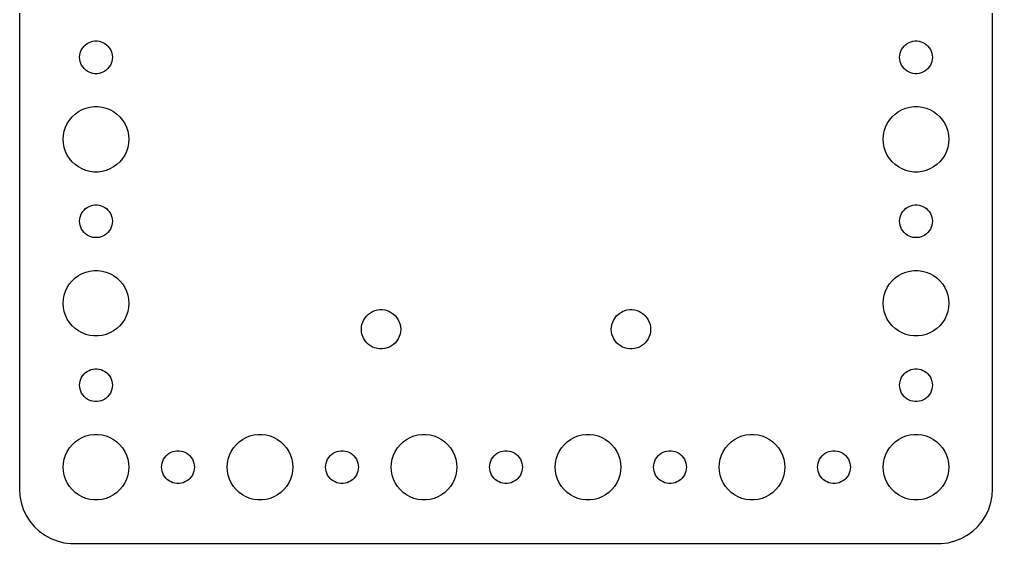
# Model space of a CAD drawing. Header units: metres. Extents: x -44 to 44, y -52 to 52.
# Drawn here: x -44.5 to 44.5, y -52 to -4 of the extents above; entities that cross this region are included whole.
import ezdxf

# ---------------------------------------------------------------- set-up
doc = ezdxf.new("R2010")
doc.units = ezdxf.units.M

msp = doc.modelspace()

# ---------------------------------------------------------------- linework, layer by layer
for p, q in [((-44.5, 47), (-44.5, -47)), ((44.5, -47), (44.5, 47)), ((-38.3037, -6.23351), (-38.1387, -6.14275)), ((-38.1387, -6.14275), (-37.9635, -6.07341)), ((-37.9635, -6.07341), (-37.7811, -6.02657)), ((-37.7811, -6.02657), (-37.5942, -6.00294)), ((-37.5942, -6.00294), (-37.4058, -6.00294)), ((-37.4058, -6.00294), (-37.2189, -6.02657)), ((-37.2189, -6.02657), (-37.0365, -6.07341)), ((-37.0365, -6.07341), (-36.8613, -6.14275)), ((-36.8613, -6.14275), (-36.6963, -6.23351)), ((36.6963, -6.23351), (36.8613, -6.14275)), ((36.8613, -6.14275), (37.0365, -6.07341)), ((37.0365, -6.07341), (37.2189, -6.02657)), ((37.2189, -6.02657), (37.4058, -6.00294)), ((37.4058, -6.00294), (37.5942, -6.00294)), ((37.5942, -6.00294), (37.7811, -6.02657)), ((37.7811, -6.02657), (37.9635, -6.07341)), ((37.9635, -6.07341), (38.1387, -6.14275)), ((38.1387, -6.14275), (38.3037, -6.23351)), ((-38.9529, -7.12695), (-38.8947, -6.9478)), ((-38.8947, -6.9478), (-38.8145, -6.77736)), ((-38.8145, -6.77736), (-38.7135, -6.61832)), ((-38.7135, -6.61832), (-38.5934, -6.47318)), ((-38.5934, -6.47318), (-38.4561, -6.34422)), ((-38.4561, -6.34422), (-38.3037, -6.23351)), ((-36.6963, -6.23351), (-36.5439, -6.34422)), ((-36.5439, -6.34422), (-36.4065, -6.47318)), ((-36.4065, -6.47318), (-36.2865, -6.61832)), ((-36.2865, -6.61832), (-36.1855, -6.77736)), ((-36.1855, -6.77736), (-36.1053, -6.9478)), ((-36.1053, -6.9478), (-36.0471, -7.12695)), ((36.0471, -7.12695), (36.1053, -6.9478)), ((36.1053, -6.9478), (36.1855, -6.77736)), ((36.1855, -6.77736), (36.2865, -6.61832)), ((36.2865, -6.61832), (36.4065, -6.47318)), ((36.4065, -6.47318), (36.5439, -6.34422)), ((36.5439, -6.34422), (36.6963, -6.23351)), ((38.3037, -6.23351), (38.4561, -6.34422)), ((38.4561, -6.34422), (38.5934, -6.47318)), ((38.5934, -6.47318), (38.7135, -6.61832)), ((38.7135, -6.61832), (38.8145, -6.77736)), ((38.8145, -6.77736), (38.8947, -6.9478)), ((38.8947, -6.9478), (38.9529, -7.12695)), ((-39, -7.5), (-38.9882, -7.312)), ((-38.9882, -7.68799), (-39, -7.5)), ((-38.9882, -7.312), (-38.9529, -7.12695)), ((-38.9529, -7.87303), (-38.9882, -7.68799)), ((-38.8947, -8.05219), (-38.9529, -7.87303)), ((-36.0471, -7.87303), (-36.1053, -8.05219)), ((-36.0471, -7.12695), (-36.0118, -7.312)), ((-36.0118, -7.68799), (-36.0471, -7.87303)), ((-36.0118, -7.312), (-36, -7.5)), ((-36, -7.5), (-36.0118, -7.68799)), ((36, -7.5), (36.0118, -7.312)), ((36.0118, -7.68799), (36, -7.5)), ((36.0118, -7.312), (36.0471, -7.12695)), ((36.0471, -7.87303), (36.0118, -7.68799)), ((36.1053, -8.05219), (36.0471, -7.87303)), ((38.9529, -7.87303), (38.8947, -8.05219)), ((38.9529, -7.12695), (38.9882, -7.312)), ((38.9882, -7.68799), (38.9529, -7.87303)), ((38.9882, -7.312), (39, -7.5)), ((39, -7.5), (38.9882, -7.68799)), ((-38.8145, -8.22263), (-38.8947, -8.05219)), ((-38.7135, -8.38167), (-38.8145, -8.22263)), ((-38.5934, -8.52681), (-38.7135, -8.38167)), ((-38.4561, -8.65576), (-38.5934, -8.52681)), ((-38.3037, -8.76648), (-38.4561, -8.65576)), ((-38.1387, -8.85724), (-38.3037, -8.76648)), ((-37.9635, -8.92657), (-38.1387, -8.85724)), ((-36.8613, -8.85724), (-37.0365, -8.92657)), ((-36.6963, -8.76648), (-36.8613, -8.85724)), ((-36.5439, -8.65576), (-36.6963, -8.76648)), ((-36.4065, -8.52681), (-36.5439, -8.65576)), ((-36.2865, -8.38167), (-36.4065, -8.52681)), ((-36.1855, -8.22263), (-36.2865, -8.38167)), ((-36.1053, -8.05219), (-36.1855, -8.22263)), ((36.1855, -8.22263), (36.1053, -8.05219)), ((36.2865, -8.38167), (36.1855, -8.22263)), ((36.4065, -8.52681), (36.2865, -8.38167)), ((36.5439, -8.65576), (36.4065, -8.52681)), ((36.6963, -8.76648), (36.5439, -8.65576)), ((36.8613, -8.85724), (36.6963, -8.76648)), ((37.0365, -8.92657), (36.8613, -8.85724)), ((38.1387, -8.85724), (37.9635, -8.92657)), ((38.3037, -8.76648), (38.1387, -8.85724)), ((38.4561, -8.65576), (38.3037, -8.76648)), ((38.5934, -8.52681), (38.4561, -8.65576)), ((38.7135, -8.38167), (38.5934, -8.52681)), ((38.8145, -8.22263), (38.7135, -8.38167)), ((38.8947, -8.05219), (38.8145, -8.22263)), ((-37.7811, -8.97342), (-37.9635, -8.92657)), ((-37.5942, -8.99704), (-37.7811, -8.97342)), ((-37.4058, -8.99704), (-37.5942, -8.99704)), ((-37.2189, -8.97342), (-37.4058, -8.99704)), ((-37.0365, -8.92657), (-37.2189, -8.97342)), ((37.2189, -8.97342), (37.0365, -8.92657)), ((37.4058, -8.99704), (37.2189, -8.97342)), ((37.5942, -8.99704), (37.4058, -8.99704)), ((37.7811, -8.97342), (37.5942, -8.99704)), ((37.9635, -8.92657), (37.7811, -8.97342)), ((-39.1075, -12.467), (-38.7773, -12.2855)), ((-38.7773, -12.2855), (-38.427, -12.1468)), ((-38.427, -12.1468), (-38.0621, -12.0531)), ((-38.0621, -12.0531), (-37.6884, -12.0059)), ((-37.6884, -12.0059), (-37.3116, -12.0059)), ((-37.3116, -12.0059), (-36.9379, -12.0531)), ((-36.9379, -12.0531), (-36.5729, -12.1468)), ((-36.5729, -12.1468), (-36.2227, -12.2855)), ((-36.2227, -12.2855), (-35.8925, -12.467)), ((35.8925, -12.467), (36.2227, -12.2855)), ((36.2227, -12.2855), (36.5729, -12.1468)), ((36.5729, -12.1468), (36.9379, -12.0531)), ((36.9379, -12.0531), (37.3116, -12.0059)), ((37.3116, -12.0059), (37.6884, -12.0059)), ((37.6884, -12.0059), (38.0621, -12.0531)), ((38.0621, -12.0531), (38.427, -12.1468)), ((38.427, -12.1468), (38.7773, -12.2855)), ((38.7773, -12.2855), (39.1075, -12.467)), ((-40.1289, -13.5547), (-39.927, -13.2366)), ((-39.927, -13.2366), (-39.6869, -12.9464)), ((-39.6869, -12.9464), (-39.4123, -12.6884)), ((-39.4123, -12.6884), (-39.1075, -12.467)), ((-35.8925, -12.467), (-35.5877, -12.6884)), ((-35.5877, -12.6884), (-35.3131, -12.9464)), ((-35.3131, -12.9464), (-35.0729, -13.2366)), ((-35.0729, -13.2366), (-34.8711, -13.5547)), ((34.8711, -13.5547), (35.0729, -13.2366)), ((35.0729, -13.2366), (35.3131, -12.9464)), ((35.3131, -12.9464), (35.5877, -12.6884)), ((35.5877, -12.6884), (35.8925, -12.467)), ((39.1075, -12.467), (39.4123, -12.6884)), ((39.4123, -12.6884), (39.6869, -12.9464)), ((39.6869, -12.9464), (39.927, -13.2366)), ((39.927, -13.2366), (40.1289, -13.5547)), ((-40.4057, -14.2539), (-40.2893, -13.8956)), ((-40.2893, -13.8956), (-40.1289, -13.5547)), ((-34.8711, -13.5547), (-34.7107, -13.8956)), ((-34.7107, -13.8956), (-34.5942, -14.2539)), ((34.5942, -14.2539), (34.7107, -13.8956)), ((34.7107, -13.8956), (34.8711, -13.5547)), ((40.1289, -13.5547), (40.2893, -13.8956)), ((40.2893, -13.8956), (40.4057, -14.2539)), ((-40.5, -15), (-40.4763, -14.624)), ((-40.4763, -15.376), (-40.5, -15)), ((-40.4763, -14.624), (-40.4057, -14.2539)), ((-34.5942, -14.2539), (-34.5237, -14.624)), ((-34.5237, -14.624), (-34.5, -15)), ((-34.5, -15), (-34.5237, -15.376)), ((34.5, -15), (34.5237, -14.624)), ((34.5237, -15.376), (34.5, -15)), ((34.5237, -14.624), (34.5942, -14.2539)), ((40.4057, -14.2539), (40.4763, -14.624)), ((40.4763, -14.624), (40.5, -15)), ((40.5, -15), (40.4763, -15.376)), ((-40.4057, -15.7461), (-40.4763, -15.376)), ((-40.2893, -16.1044), (-40.4057, -15.7461)), ((-34.5942, -15.7461), (-34.7107, -16.1044)), ((-34.5237, -15.376), (-34.5942, -15.7461)), ((34.5942, -15.7461), (34.5237, -15.376)), ((34.7107, -16.1044), (34.5942, -15.7461)), ((40.4057, -15.7461), (40.2893, -16.1044)), ((40.4763, -15.376), (40.4057, -15.7461)), ((-40.1289, -16.4453), (-40.2893, -16.1044)), ((-39.927, -16.7634), (-40.1289, -16.4453)), ((-39.6869, -17.0536), (-39.927, -16.7634)), ((-35.0729, -16.7634), (-35.3131, -17.0536)), ((-34.8711, -16.4453), (-35.0729, -16.7634)), ((-34.7107, -16.1044), (-34.8711, -16.4453)), ((34.8711, -16.4453), (34.7107, -16.1044)), ((35.0729, -16.7634), (34.8711, -16.4453)), ((35.3131, -17.0536), (35.0729, -16.7634)), ((39.927, -16.7634), (39.6869, -17.0536)), ((40.1289, -16.4453), (39.927, -16.7634)), ((40.2893, -16.1044), (40.1289, -16.4453)), ((-39.4123, -17.3115), (-39.6869, -17.0536)), ((-39.1075, -17.533), (-39.4123, -17.3115)), ((-38.7773, -17.7145), (-39.1075, -17.533)), ((-38.427, -17.8532), (-38.7773, -17.7145)), ((-36.2227, -17.7145), (-36.5729, -17.8532)), ((-35.8925, -17.533), (-36.2227, -17.7145)), ((-35.5877, -17.3115), (-35.8925, -17.533)), ((-35.3131, -17.0536), (-35.5877, -17.3115)), ((35.5877, -17.3115), (35.3131, -17.0536)), ((35.8925, -17.533), (35.5877, -17.3115)), ((36.2227, -17.7145), (35.8925, -17.533)), ((36.5729, -17.8532), (36.2227, -17.7145)), ((38.7773, -17.7145), (38.427, -17.8532)), ((39.1075, -17.533), (38.7773, -17.7145)), ((39.4123, -17.3115), (39.1075, -17.533)), ((39.6869, -17.0536), (39.4123, -17.3115)), ((-38.0621, -17.9469), (-38.427, -17.8532)), ((-37.6884, -17.9941), (-38.0621, -17.9469)), ((-37.3116, -17.9941), (-37.6884, -17.9941)), ((-36.9379, -17.9469), (-37.3116, -17.9941)), ((-36.5729, -17.8532), (-36.9379, -17.9469)), ((36.9379, -17.9469), (36.5729, -17.8532)), ((37.3116, -17.9941), (36.9379, -17.9469)), ((37.6884, -17.9941), (37.3116, -17.9941)), ((38.0621, -17.9469), (37.6884, -17.9941)), ((38.427, -17.8532), (38.0621, -17.9469)), ((-38.5934, -21.4732), (-38.4561, -21.3442)), ((-38.4561, -21.3442), (-38.3037, -21.2335)), ((-38.3037, -21.2335), (-38.1387, -21.1427)), ((-38.1387, -21.1427), (-37.9635, -21.0734)), ((-37.9635, -21.0734), (-37.7811, -21.0266)), ((-37.7811, -21.0266), (-37.5942, -21.003)), ((-37.5942, -21.003), (-37.4058, -21.003)), ((-37.4058, -21.003), (-37.2189, -21.0266)), ((-37.2189, -21.0266), (-37.0365, -21.0734)), ((-37.0365, -21.0734), (-36.8613, -21.1427)), ((-36.8613, -21.1427), (-36.6963, -21.2335)), ((-36.6963, -21.2335), (-36.5439, -21.3442)), ((-36.5439, -21.3442), (-36.4065, -21.4732)), ((36.4065, -21.4732), (36.5439, -21.3442)), ((36.5439, -21.3442), (36.6963, -21.2335)), ((36.6963, -21.2335), (36.8613, -21.1427)), ((36.8613, -21.1427), (37.0365, -21.0734)), ((37.0365, -21.0734), (37.2189, -21.0266)), ((37.2189, -21.0266), (37.4058, -21.003)), ((37.4058, -21.003), (37.5942, -21.003)), ((37.5942, -21.003), (37.7811, -21.0266)), ((37.7811, -21.0266), (37.9635, -21.0734)), ((37.9635, -21.0734), (38.1387, -21.1427)), ((38.1387, -21.1427), (38.3037, -21.2335)), ((38.3037, -21.2335), (38.4561, -21.3442)), ((38.4561, -21.3442), (38.5934, -21.4732)), ((-38.9882, -22.312), (-38.9529, -22.127)), ((-38.9529, -22.127), (-38.8947, -21.9478)), ((-38.8947, -21.9478), (-38.8145, -21.7774)), ((-38.8145, -21.7774), (-38.7135, -21.6183)), ((-38.7135, -21.6183), (-38.5934, -21.4732)), ((-36.4065, -21.4732), (-36.2865, -21.6183)), ((-36.2865, -21.6183), (-36.1855, -21.7774)), ((-36.1855, -21.7774), (-36.1053, -21.9478)), ((-36.1053, -21.9478), (-36.0471, -22.127)), ((-36.0471, -22.127), (-36.0118, -22.312)), ((36.0118, -22.312), (36.0471, -22.127)), ((36.0471, -22.127), (36.1053, -21.9478)), ((36.1053, -21.9478), (36.1855, -21.7774)), ((36.1855, -21.7774), (36.2865, -21.6183)), ((36.2865, -21.6183), (36.4065, -21.4732)), ((38.5934, -21.4732), (38.7135, -21.6183)), ((38.7135, -21.6183), (38.8145, -21.7774)), ((38.8145, -21.7774), (38.8947, -21.9478)), ((38.8947, -21.9478), (38.9529, -22.127)), ((38.9529, -22.127), (38.9882, -22.312)), ((-39, -22.5), (-38.9882, -22.312)), ((-38.9882, -22.688), (-39, -22.5)), ((-38.9529, -22.873), (-38.9882, -22.688)), ((-38.8947, -23.0522), (-38.9529, -22.873)), ((-38.8145, -23.2226), (-38.8947, -23.0522)), ((-36.1053, -23.0522), (-36.1855, -23.2226)), ((-36.0471, -22.873), (-36.1053, -23.0522)), ((-36.0118, -22.688), (-36.0471, -22.873)), ((-36.0118, -22.312), (-36, -22.5)), ((-36, -22.5), (-36.0118, -22.688)), ((36, -22.5), (36.0118, -22.312)), ((36.0118, -22.688), (36, -22.5)), ((36.0471, -22.873), (36.0118, -22.688)), ((36.1053, -23.0522), (36.0471, -22.873)), ((36.1855, -23.2226), (36.1053, -23.0522)), ((38.8947, -23.0522), (38.8145, -23.2226)), ((38.9529, -22.873), (38.8947, -23.0522)), ((38.9882, -22.688), (38.9529, -22.873)), ((38.9882, -22.312), (39, -22.5)), ((39, -22.5), (38.9882, -22.688)), ((-38.7135, -23.3817), (-38.8145, -23.2226)), ((-38.5934, -23.5268), (-38.7135, -23.3817)), ((-38.4561, -23.6558), (-38.5934, -23.5268)), ((-38.3037, -23.7665), (-38.4561, -23.6558)), ((-38.1387, -23.8572), (-38.3037, -23.7665)), ((-37.9635, -23.9266), (-38.1387, -23.8572)), ((-37.7811, -23.9734), (-37.9635, -23.9266)), ((-37.5942, -23.997), (-37.7811, -23.9734)), ((-37.4058, -23.997), (-37.5942, -23.997)), ((-37.2189, -23.9734), (-37.4058, -23.997)), ((-37.0365, -23.9266), (-37.2189, -23.9734)), ((-36.8613, -23.8572), (-37.0365, -23.9266)), ((-36.6963, -23.7665), (-36.8613, -23.8572)), ((-36.5439, -23.6558), (-36.6963, -23.7665)), ((-36.4065, -23.5268), (-36.5439, -23.6558)), ((-36.2865, -23.3817), (-36.4065, -23.5268)), ((-36.1855, -23.2226), (-36.2865, -23.3817)), ((36.2865, -23.3817), (36.1855, -23.2226)), ((36.4065, -23.5268), (36.2865, -23.3817)), ((36.5439, -23.6558), (36.4065, -23.5268)), ((36.6963, -23.7665), (36.5439, -23.6558)), ((36.8613, -23.8572), (36.6963, -23.7665)), ((37.0365, -23.9266), (36.8613, -23.8572)), ((37.2189, -23.9734), (37.0365, -23.9266)), ((37.4058, -23.997), (37.2189, -23.9734)), ((37.5942, -23.997), (37.4058, -23.997)), ((37.7811, -23.9734), (37.5942, -23.997)), ((37.9635, -23.9266), (37.7811, -23.9734)), ((38.1387, -23.8572), (37.9635, -23.9266)), ((38.3037, -23.7665), (38.1387, -23.8572)), ((38.4561, -23.6558), (38.3037, -23.7665)), ((38.5934, -23.5268), (38.4561, -23.6558)), ((38.7135, -23.3817), (38.5934, -23.5268)), ((38.8145, -23.2226), (38.7135, -23.3817)), ((-39.4123, -27.6884), (-39.1075, -27.467)), ((-39.1075, -27.467), (-38.7773, -27.2855)), ((-38.7773, -27.2855), (-38.427, -27.1468)), ((-38.427, -27.1468), (-38.0621, -27.0531)), ((-38.0621, -27.0531), (-37.6884, -27.0059)), ((-37.6884, -27.0059), (-37.3116, -27.0059)), ((-37.3116, -27.0059), (-36.9379, -27.0531)), ((-36.9379, -27.0531), (-36.5729, -27.1468)), ((-36.5729, -27.1468), (-36.2227, -27.2855)), ((-36.2227, -27.2855), (-35.8925, -27.467)), ((-35.8925, -27.467), (-35.5877, -27.6884)), ((35.5877, -27.6884), (35.8925, -27.467)), ((35.8925, -27.467), (36.2227, -27.2855)), ((36.2227, -27.2855), (36.5729, -27.1468)), ((36.5729, -27.1468), (36.9379, -27.0531)), ((36.9379, -27.0531), (37.3116, -27.0059)), ((37.3116, -27.0059), (37.6884, -27.0059)), ((37.6884, -27.0059), (38.0621, -27.0531)), ((38.0621, -27.0531), (38.427, -27.1468)), ((38.427, -27.1468), (38.7773, -27.2855)), ((38.7773, -27.2855), (39.1075, -27.467)), ((39.1075, -27.467), (39.4123, -27.6884)), ((-40.1289, -28.5547), (-39.927, -28.2366)), ((-39.927, -28.2366), (-39.6869, -27.9464)), ((-39.6869, -27.9464), (-39.4123, -27.6884)), ((-35.5877, -27.6884), (-35.3131, -27.9464)), ((-35.3131, -27.9464), (-35.0729, -28.2366)), ((-35.0729, -28.2366), (-34.8711, -28.5547)), ((34.8711, -28.5547), (35.0729, -28.2366)), ((35.0729, -28.2366), (35.3131, -27.9464)), ((35.3131, -27.9464), (35.5877, -27.6884)), ((39.4123, -27.6884), (39.6869, -27.9464)), ((39.6869, -27.9464), (39.927, -28.2366)), ((39.927, -28.2366), (40.1289, -28.5547)), ((-40.4763, -29.624), (-40.4057, -29.2539)), ((-40.4057, -29.2539), (-40.2893, -28.8956)), ((-40.2893, -28.8956), (-40.1289, -28.5547)), ((-34.8711, -28.5547), (-34.7107, -28.8956)), ((-34.7107, -28.8956), (-34.5942, -29.2539)), ((-34.5942, -29.2539), (-34.5237, -29.624)), ((34.5237, -29.624), (34.5942, -29.2539)), ((34.5942, -29.2539), (34.7107, -28.8956)), ((34.7107, -28.8956), (34.8711, -28.5547)), ((40.1289, -28.5547), (40.2893, -28.8956)), ((40.2893, -28.8956), (40.4057, -29.2539)), ((40.4057, -29.2539), (40.4763, -29.624)), ((-40.5, -30), (-40.4763, -29.624)), ((-40.4763, -30.376), (-40.5, -30)), ((-34.5237, -29.624), (-34.5, -30)), ((-34.5, -30), (-34.5237, -30.376)), ((34.5, -30), (34.5237, -29.624)), ((34.5237, -30.376), (34.5, -30)), ((40.4763, -29.624), (40.5, -30)), ((40.5, -30), (40.4763, -30.376)), ((-40.4057, -30.7461), (-40.4763, -30.376)), ((-40.2893, -31.1044), (-40.4057, -30.7461)), ((-40.1289, -31.4453), (-40.2893, -31.1044)), ((-34.7107, -31.1044), (-34.8711, -31.4453)), ((-34.5942, -30.7461), (-34.7107, -31.1044)), ((-34.5237, -30.376), (-34.5942, -30.7461)), ((-12.7421, -31.1528), (-12.5774, -30.9981)), ((-12.5774, -30.9981), (-12.3945, -30.8652)), ((-12.3945, -30.8652), (-12.1964, -30.7563)), ((-12.1964, -30.7563), (-11.9862, -30.6731)), ((-11.9862, -30.6731), (-11.7673, -30.6169)), ((-11.7673, -30.6169), (-11.543, -30.5885)), ((-11.543, -30.5885), (-11.317, -30.5885)), ((-11.317, -30.5885), (-11.0927, -30.6169)), ((-11.0927, -30.6169), (-10.8738, -30.6731)), ((-10.8738, -30.6731), (-10.6636, -30.7563)), ((-10.6636, -30.7563), (-10.4655, -30.8652)), ((-10.4655, -30.8652), (-10.2826, -30.9981)), ((-10.2826, -30.9981), (-10.1178, -31.1528)), ((10.1178, -31.1528), (10.2826, -30.9981)), ((10.2826, -30.9981), (10.4655, -30.8652)), ((10.4655, -30.8652), (10.6636, -30.7563)), ((10.6636, -30.7563), (10.8738, -30.6731)), ((10.8738, -30.6731), (11.0927, -30.6169)), ((11.0927, -30.6169), (11.317, -30.5885)), ((11.317, -30.5885), (11.543, -30.5885)), ((11.543, -30.5885), (11.7673, -30.6169)), ((11.7673, -30.6169), (11.9862, -30.6731)), ((11.9862, -30.6731), (12.1964, -30.7563)), ((12.1964, -30.7563), (12.3945, -30.8652)), ((12.3945, -30.8652), (12.5774, -30.9981)), ((12.5774, -30.9981), (12.7421, -31.1528)), ((34.5942, -30.7461), (34.5237, -30.376)), ((34.7107, -31.1044), (34.5942, -30.7461)), ((34.8711, -31.4453), (34.7107, -31.1044)), ((40.2893, -31.1044), (40.1289, -31.4453)), ((40.4057, -30.7461), (40.2893, -31.1044)), ((40.4763, -30.376), (40.4057, -30.7461)), ((-39.927, -31.7634), (-40.1289, -31.4453)), ((-39.6869, -32.0536), (-39.927, -31.7634)), ((-35.0729, -31.7634), (-35.3131, -32.0536)), ((-34.8711, -31.4453), (-35.0729, -31.7634)), ((-13.2158, -32.1594), (-13.1734, -31.9373)), ((-13.1734, -31.9373), (-13.1036, -31.7224)), ((-13.1036, -31.7224), (-13.0073, -31.5178)), ((-13.0073, -31.5178), (-12.8862, -31.327)), ((-12.8862, -31.327), (-12.7421, -31.1528)), ((-10.1178, -31.1528), (-9.97377, -31.327)), ((-9.97377, -31.327), (-9.85265, -31.5178)), ((-9.85265, -31.5178), (-9.75639, -31.7224)), ((-9.75639, -31.7224), (-9.68654, -31.9373)), ((-9.68654, -31.9373), (-9.64418, -32.1594)), ((9.64418, -32.1594), (9.68654, -31.9373)), ((9.68654, -31.9373), (9.75639, -31.7224)), ((9.75639, -31.7224), (9.85265, -31.5178)), ((9.85265, -31.5178), (9.97377, -31.327)), ((9.97377, -31.327), (10.1178, -31.1528)), ((12.7421, -31.1528), (12.8862, -31.327)), ((12.8862, -31.327), (13.0073, -31.5178)), ((13.0073, -31.5178), (13.1036, -31.7224)), ((13.1036, -31.7224), (13.1734, -31.9373)), ((13.1734, -31.9373), (13.2158, -32.1594)), ((35.0729, -31.7634), (34.8711, -31.4453)), ((35.3131, -32.0536), (35.0729, -31.7634)), ((39.927, -31.7634), (39.6869, -32.0536)), ((40.1289, -31.4453), (39.927, -31.7634)), ((-39.4123, -32.3115), (-39.6869, -32.0536)), ((-39.1075, -32.533), (-39.4123, -32.3115)), ((-38.7773, -32.7145), (-39.1075, -32.533)), ((-38.427, -32.8532), (-38.7773, -32.7145)), ((-38.0621, -32.9469), (-38.427, -32.8532)), ((-36.5729, -32.8532), (-36.9379, -32.9469)), ((-36.2227, -32.7145), (-36.5729, -32.8532)), ((-35.8925, -32.533), (-36.2227, -32.7145)), ((-35.5877, -32.3115), (-35.8925, -32.533)), ((-35.3131, -32.0536), (-35.5877, -32.3115)), ((-13.23, -32.385), (-13.2158, -32.1594)), ((-13.2158, -32.6106), (-13.23, -32.385)), ((-13.1734, -32.8326), (-13.2158, -32.6106)), ((-13.1036, -33.0476), (-13.1734, -32.8326)), ((-9.68654, -32.8326), (-9.75639, -33.0476)), ((-9.64418, -32.6106), (-9.68654, -32.8326)), ((-9.64418, -32.1594), (-9.62999, -32.385)), ((-9.62999, -32.385), (-9.64418, -32.6106)), ((9.62999, -32.385), (9.64418, -32.1594)), ((9.64418, -32.6106), (9.62999, -32.385)), ((9.68654, -32.8326), (9.64418, -32.6106)), ((9.75639, -33.0476), (9.68654, -32.8326)), ((13.1734, -32.8326), (13.1036, -33.0476)), ((13.2158, -32.6106), (13.1734, -32.8326)), ((13.2158, -32.1594), (13.23, -32.385)), ((13.23, -32.385), (13.2158, -32.6106)), ((35.5877, -32.3115), (35.3131, -32.0536)), ((35.8925, -32.533), (35.5877, -32.3115)), ((36.2227, -32.7145), (35.8925, -32.533)), ((36.5729, -32.8532), (36.2227, -32.7145)), ((36.9379, -32.9469), (36.5729, -32.8532)), ((38.427, -32.8532), (38.0621, -32.9469)), ((38.7773, -32.7145), (38.427, -32.8532)), ((39.1075, -32.533), (38.7773, -32.7145)), ((39.4123, -32.3115), (39.1075, -32.533)), ((39.6869, -32.0536), (39.4123, -32.3115)), ((-37.6884, -32.9941), (-38.0621, -32.9469)), ((-37.3116, -32.9941), (-37.6884, -32.9941)), ((-36.9379, -32.9469), (-37.3116, -32.9941)), ((-13.0073, -33.2522), (-13.1036, -33.0476)), ((-12.8862, -33.443), (-13.0073, -33.2522)), ((-12.7421, -33.6172), (-12.8862, -33.443)), ((-12.5774, -33.7719), (-12.7421, -33.6172)), ((-12.3945, -33.9048), (-12.5774, -33.7719)), ((-10.2826, -33.7719), (-10.4655, -33.9048)), ((-10.1178, -33.6172), (-10.2826, -33.7719)), ((-9.97377, -33.443), (-10.1178, -33.6172)), ((-9.85265, -33.2522), (-9.97377, -33.443)), ((-9.75639, -33.0476), (-9.85265, -33.2522)), ((9.85265, -33.2522), (9.75639, -33.0476)), ((9.97377, -33.443), (9.85265, -33.2522)), ((10.1178, -33.6172), (9.97377, -33.443)), ((10.2826, -33.7719), (10.1178, -33.6172)), ((10.4655, -33.9048), (10.2826, -33.7719)), ((12.5774, -33.7719), (12.3945, -33.9048)), ((12.7421, -33.6172), (12.5774, -33.7719)), ((12.8862, -33.443), (12.7421, -33.6172)), ((13.0073, -33.2522), (12.8862, -33.443)), ((13.1036, -33.0476), (13.0073, -33.2522)), ((37.3116, -32.9941), (36.9379, -32.9469)), ((37.6884, -32.9941), (37.3116, -32.9941)), ((38.0621, -32.9469), (37.6884, -32.9941)), ((-12.1964, -34.0137), (-12.3945, -33.9048)), ((-11.9862, -34.0969), (-12.1964, -34.0137)), ((-11.7673, -34.1531), (-11.9862, -34.0969)), ((-11.543, -34.1814), (-11.7673, -34.1531)), ((-11.317, -34.1814), (-11.543, -34.1814)), ((-11.0927, -34.1531), (-11.317, -34.1814)), ((-10.8738, -34.0969), (-11.0927, -34.1531)), ((-10.6636, -34.0137), (-10.8738, -34.0969)), ((-10.4655, -33.9048), (-10.6636, -34.0137)), ((10.6636, -34.0137), (10.4655, -33.9048)), ((10.8738, -34.0969), (10.6636, -34.0137)), ((11.0927, -34.1531), (10.8738, -34.0969)), ((11.317, -34.1814), (11.0927, -34.1531)), ((11.543, -34.1814), (11.317, -34.1814)), ((11.7673, -34.1531), (11.543, -34.1814)), ((11.9862, -34.0969), (11.7673, -34.1531)), ((12.1964, -34.0137), (11.9862, -34.0969)), ((12.3945, -33.9048), (12.1964, -34.0137)), ((-38.7135, -36.6183), (-38.5934, -36.4732)), ((-38.5934, -36.4732), (-38.4561, -36.3442)), ((-38.4561, -36.3442), (-38.3037, -36.2335)), ((-38.3037, -36.2335), (-38.1387, -36.1428)), ((-38.1387, -36.1428), (-37.9635, -36.0734)), ((-37.9635, -36.0734), (-37.7811, -36.0266)), ((-37.7811, -36.0266), (-37.5942, -36.003)), ((-37.5942, -36.003), (-37.4058, -36.003)), ((-37.4058, -36.003), (-37.2189, -36.0266)), ((-37.2189, -36.0266), (-37.0365, -36.0734)), ((-37.0365, -36.0734), (-36.8613, -36.1428)), ((-36.8613, -36.1428), (-36.6963, -36.2335)), ((-36.6963, -36.2335), (-36.5439, -36.3442)), ((-36.5439, -36.3442), (-36.4065, -36.4732)), ((-36.4065, -36.4732), (-36.2865, -36.6183)), ((36.2865, -36.6183), (36.4065, -36.4732)), ((36.4065, -36.4732), (36.5439, -36.3442)), ((36.5439, -36.3442), (36.6963, -36.2335)), ((36.6963, -36.2335), (36.8613, -36.1428)), ((36.8613, -36.1428), (37.0365, -36.0734)), ((37.0365, -36.0734), (37.2189, -36.0266)), ((37.2189, -36.0266), (37.4058, -36.003)), ((37.4058, -36.003), (37.5942, -36.003)), ((37.5942, -36.003), (37.7811, -36.0266)), ((37.7811, -36.0266), (37.9635, -36.0734)), ((37.9635, -36.0734), (38.1387, -36.1428)), ((38.1387, -36.1428), (38.3037, -36.2335)), ((38.3037, -36.2335), (38.4561, -36.3442)), ((38.4561, -36.3442), (38.5934, -36.4732)), ((38.5934, -36.4732), (38.7135, -36.6183)), ((-39, -37.5), (-38.9882, -37.312)), ((-38.9882, -37.312), (-38.9529, -37.127)), ((-38.9529, -37.127), (-38.8947, -36.9478)), ((-38.8947, -36.9478), (-38.8145, -36.7774)), ((-38.8145, -36.7774), (-38.7135, -36.6183)), ((-36.2865, -36.6183), (-36.1855, -36.7774)), ((-36.1855, -36.7774), (-36.1053, -36.9478)), ((-36.1053, -36.9478), (-36.0471, -37.127)), ((-36.0471, -37.127), (-36.0118, -37.312)), ((-36.0118, -37.312), (-36, -37.5)), ((36, -37.5), (36.0118, -37.312)), ((36.0118, -37.312), (36.0471, -37.127)), ((36.0471, -37.127), (36.1053, -36.9478)), ((36.1053, -36.9478), (36.1855, -36.7774)), ((36.1855, -36.7774), (36.2865, -36.6183)), ((38.7135, -36.6183), (38.8145, -36.7774)), ((38.8145, -36.7774), (38.8947, -36.9478)), ((38.8947, -36.9478), (38.9529, -37.127)), ((38.9529, -37.127), (38.9882, -37.312)), ((38.9882, -37.312), (39, -37.5)), ((-38.9882, -37.688), (-39, -37.5)), ((-38.9529, -37.873), (-38.9882, -37.688)), ((-38.8947, -38.0522), (-38.9529, -37.873)), ((-38.8145, -38.2226), (-38.8947, -38.0522)), ((-38.7135, -38.3817), (-38.8145, -38.2226)), ((-36.1855, -38.2226), (-36.2865, -38.3817)), ((-36.1053, -38.0522), (-36.1855, -38.2226)), ((-36.0471, -37.873), (-36.1053, -38.0522)), ((-36.0118, -37.688), (-36.0471, -37.873)), ((-36, -37.5), (-36.0118, -37.688)), ((36.0118, -37.688), (36, -37.5)), ((36.0471, -37.873), (36.0118, -37.688)), ((36.1053, -38.0522), (36.0471, -37.873)), ((36.1855, -38.2226), (36.1053, -38.0522)), ((36.2865, -38.3817), (36.1855, -38.2226)), ((38.8145, -38.2226), (38.7135, -38.3817)), ((38.8947, -38.0522), (38.8145, -38.2226)), ((38.9529, -37.873), (38.8947, -38.0522)), ((38.9882, -37.688), (38.9529, -37.873)), ((39, -37.5), (38.9882, -37.688)), ((-38.5934, -38.5268), (-38.7135, -38.3817)), ((-38.4561, -38.6558), (-38.5934, -38.5268)), ((-38.3037, -38.7665), (-38.4561, -38.6558)), ((-38.1387, -38.8572), (-38.3037, -38.7665)), ((-37.9635, -38.9266), (-38.1387, -38.8572)), ((-37.7811, -38.9734), (-37.9635, -38.9266)), ((-37.5942, -38.997), (-37.7811, -38.9734)), ((-37.4058, -38.997), (-37.5942, -38.997)), ((-37.2189, -38.9734), (-37.4058, -38.997)), ((-37.0365, -38.9266), (-37.2189, -38.9734)), ((-36.8613, -38.8572), (-37.0365, -38.9266)), ((-36.6963, -38.7665), (-36.8613, -38.8572)), ((-36.5439, -38.6558), (-36.6963, -38.7665)), ((-36.4065, -38.5268), (-36.5439, -38.6558)), ((-36.2865, -38.3817), (-36.4065, -38.5268)), ((36.4065, -38.5268), (36.2865, -38.3817)), ((36.5439, -38.6558), (36.4065, -38.5268)), ((36.6963, -38.7665), (36.5439, -38.6558)), ((36.8613, -38.8572), (36.6963, -38.7665)), ((37.0365, -38.9266), (36.8613, -38.8572)), ((37.2189, -38.9734), (37.0365, -38.9266)), ((37.4058, -38.997), (37.2189, -38.9734)), ((37.5942, -38.997), (37.4058, -38.997)), ((37.7811, -38.9734), (37.5942, -38.997)), ((37.9635, -38.9266), (37.7811, -38.9734)), ((38.1387, -38.8572), (37.9635, -38.9266)), ((38.3037, -38.7665), (38.1387, -38.8572)), ((38.4561, -38.6558), (38.3037, -38.7665)), ((38.5934, -38.5268), (38.4561, -38.6558)), ((38.7135, -38.3817), (38.5934, -38.5268)), ((-39.6869, -42.9464), (-39.4123, -42.6885)), ((-39.4123, -42.6885), (-39.1075, -42.467)), ((-39.1075, -42.467), (-38.7773, -42.2855)), ((-38.7773, -42.2855), (-38.427, -42.1468)), ((-38.427, -42.1468), (-38.0621, -42.0531)), ((-38.0621, -42.0531), (-37.6884, -42.0059)), ((-37.6884, -42.0059), (-37.3116, -42.0059)), ((-37.3116, -42.0059), (-36.9379, -42.0531)), ((-36.9379, -42.0531), (-36.5729, -42.1468)), ((-36.5729, -42.1468), (-36.2227, -42.2855)), ((-36.2227, -42.2855), (-35.8925, -42.467)), ((-35.8925, -42.467), (-35.5877, -42.6885)), ((-35.5877, -42.6885), (-35.3131, -42.9464)), ((-24.6869, -42.9464), (-24.4123, -42.6885)), ((-24.4123, -42.6885), (-24.1075, -42.467)), ((-24.1075, -42.467), (-23.7773, -42.2855)), ((-23.7773, -42.2855), (-23.427, -42.1468)), ((-23.427, -42.1468), (-23.0621, -42.0531)), ((-23.0621, -42.0531), (-22.6884, -42.0059)), ((-22.6884, -42.0059), (-22.3116, -42.0059)), ((-22.3116, -42.0059), (-21.9379, -42.0531)), ((-21.9379, -42.0531), (-21.5729, -42.1468)), ((-21.5729, -42.1468), (-21.2227, -42.2855)), ((-21.2227, -42.2855), (-20.8925, -42.467)), ((-20.8925, -42.467), (-20.5877, -42.6885)), ((-20.5877, -42.6885), (-20.3131, -42.9464)), ((-9.6869, -42.9464), (-9.41226, -42.6885)), ((-9.41226, -42.6885), (-9.10747, -42.467)), ((-9.10747, -42.467), (-8.77733, -42.2855)), ((-8.77733, -42.2855), (-8.42705, -42.1468)), ((-8.42705, -42.1468), (-8.06213, -42.0531)), ((-8.06213, -42.0531), (-7.68837, -42.0059)), ((-7.68837, -42.0059), (-7.31161, -42.0059)), ((-7.31161, -42.0059), (-6.93785, -42.0531)), ((-6.93785, -42.0531), (-6.57294, -42.1468)), ((-6.57294, -42.1468), (-6.22266, -42.2855)), ((-6.22266, -42.2855), (-5.89252, -42.467)), ((-5.89252, -42.467), (-5.58772, -42.6885)), ((-5.58772, -42.6885), (-5.31308, -42.9464)), ((5.31308, -42.9464), (5.58772, -42.6885)), ((5.58772, -42.6885), (5.89252, -42.467)), ((5.89252, -42.467), (6.22266, -42.2855)), ((6.22266, -42.2855), (6.57294, -42.1468)), ((6.57294, -42.1468), (6.93785, -42.0531)), ((6.93785, -42.0531), (7.31161, -42.0059)), ((7.31161, -42.0059), (7.68837, -42.0059)), ((7.68837, -42.0059), (8.06213, -42.0531)), ((8.06213, -42.0531), (8.42705, -42.1468)), ((8.42705, -42.1468), (8.77733, -42.2855)), ((8.77733, -42.2855), (9.10747, -42.467)), ((9.10747, -42.467), (9.41226, -42.6885)), ((9.41226, -42.6885), (9.6869, -42.9464)), ((20.3131, -42.9464), (20.5877, -42.6885)), ((20.5877, -42.6885), (20.8925, -42.467)), ((20.8925, -42.467), (21.2227, -42.2855)), ((21.2227, -42.2855), (21.5729, -42.1468)), ((21.5729, -42.1468), (21.9379, -42.0531)), ((21.9379, -42.0531), (22.3116, -42.0059)), ((22.3116, -42.0059), (22.6884, -42.0059)), ((22.6884, -42.0059), (23.0621, -42.0531)), ((23.0621, -42.0531), (23.427, -42.1468)), ((23.427, -42.1468), (23.7773, -42.2855)), ((23.7773, -42.2855), (24.1075, -42.467)), ((24.1075, -42.467), (24.4123, -42.6885)), ((24.4123, -42.6885), (24.6869, -42.9464)), ((35.3131, -42.9464), (35.5877, -42.6885)), ((35.5877, -42.6885), (35.8925, -42.467)), ((35.8925, -42.467), (36.2227, -42.2855)), ((36.2227, -42.2855), (36.5729, -42.1468)), ((36.5729, -42.1468), (36.9379, -42.0531)), ((36.9379, -42.0531), (37.3116, -42.0059)), ((37.3116, -42.0059), (37.6884, -42.0059)), ((37.6884, -42.0059), (38.0621, -42.0531)), ((38.0621, -42.0531), (38.427, -42.1468)), ((38.427, -42.1468), (38.7773, -42.2855)), ((38.7773, -42.2855), (39.1075, -42.467)), ((39.1075, -42.467), (39.4123, -42.6885)), ((39.4123, -42.6885), (39.6869, -42.9464)), ((-40.2893, -43.8956), (-40.1289, -43.5547)), ((-40.1289, -43.5547), (-39.927, -43.2366)), ((-39.927, -43.2366), (-39.6869, -42.9464)), ((-35.3131, -42.9464), (-35.0729, -43.2366)), ((-35.0729, -43.2366), (-34.8711, -43.5547)), ((-34.8711, -43.5547), (-34.7107, -43.8956)), ((-30.6387, -43.6428), (-30.4635, -43.5734)), ((-30.4635, -43.5734), (-30.2811, -43.5266)), ((-30.2811, -43.5266), (-30.0942, -43.503)), ((-30.0942, -43.503), (-29.9058, -43.503)), ((-29.9058, -43.503), (-29.7189, -43.5266)), ((-29.7189, -43.5266), (-29.5365, -43.5734)), ((-29.5365, -43.5734), (-29.3613, -43.6428)), ((-25.2893, -43.8956), (-25.1289, -43.5547)), ((-25.1289, -43.5547), (-24.927, -43.2366)), ((-24.927, -43.2366), (-24.6869, -42.9464)), ((-20.3131, -42.9464), (-20.0729, -43.2366)), ((-20.0729, -43.2366), (-19.8711, -43.5547)), ((-19.8711, -43.5547), (-19.7107, -43.8956)), ((-15.6387, -43.6428), (-15.4635, -43.5734)), ((-15.4635, -43.5734), (-15.2811, -43.5266)), ((-15.2811, -43.5266), (-15.0942, -43.503)), ((-15.0942, -43.503), (-14.9058, -43.503)), ((-14.9058, -43.503), (-14.7189, -43.5266)), ((-14.7189, -43.5266), (-14.5365, -43.5734)), ((-14.5365, -43.5734), (-14.3613, -43.6428)), ((-10.2893, -43.8956), (-10.1289, -43.5547)), ((-10.1289, -43.5547), (-9.92705, -43.2366)), ((-9.92705, -43.2366), (-9.6869, -42.9464)), ((-5.31308, -42.9464), (-5.07294, -43.2366)), ((-5.07294, -43.2366), (-4.87108, -43.5547)), ((-4.87108, -43.5547), (-4.71066, -43.8956)), ((-0.63866, -43.6428), (-0.46352, -43.5734)), ((-0.46352, -43.5734), (-0.28107, -43.5266)), ((-0.28107, -43.5266), (-0.09418, -43.503)), ((-0.09418, -43.503), (0.09418, -43.503)), ((0.09418, -43.503), (0.28107, -43.5266)), ((0.28107, -43.5266), (0.46352, -43.5734)), ((0.46352, -43.5734), (0.63866, -43.6428)), ((4.71066, -43.8956), (4.87108, -43.5547)), ((4.87108, -43.5547), (5.07294, -43.2366)), ((5.07294, -43.2366), (5.31308, -42.9464)), ((9.6869, -42.9464), (9.92705, -43.2366)), ((9.92705, -43.2366), (10.1289, -43.5547)), ((10.1289, -43.5547), (10.2893, -43.8956)), ((14.3613, -43.6428), (14.5365, -43.5734)), ((14.5365, -43.5734), (14.7189, -43.5266)), ((14.7189, -43.5266), (14.9058, -43.503)), ((14.9058, -43.503), (15.0942, -43.503)), ((15.0942, -43.503), (15.2811, -43.5266)), ((15.2811, -43.5266), (15.4635, -43.5734)), ((15.4635, -43.5734), (15.6387, -43.6428)), ((19.7107, -43.8956), (19.8711, -43.5547)), ((19.8711, -43.5547), (20.0729, -43.2366)), ((20.0729, -43.2366), (20.3131, -42.9464)), ((24.6869, -42.9464), (24.927, -43.2366)), ((24.927, -43.2366), (25.1289, -43.5547)), ((25.1289, -43.5547), (25.2893, -43.8956)), ((29.3613, -43.6428), (29.5365, -43.5734)), ((29.5365, -43.5734), (29.7189, -43.5266)), ((29.7189, -43.5266), (29.9058, -43.503)), ((29.9058, -43.503), (30.0942, -43.503)), ((30.0942, -43.503), (30.2811, -43.5266)), ((30.2811, -43.5266), (30.4635, -43.5734)), ((30.4635, -43.5734), (30.6387, -43.6428)), ((34.7107, -43.8956), (34.8711, -43.5547)), ((34.8711, -43.5547), (35.0729, -43.2366)), ((35.0729, -43.2366), (35.3131, -42.9464)), ((39.6869, -42.9464), (39.927, -43.2366)), ((39.927, -43.2366), (40.1289, -43.5547)), ((40.1289, -43.5547), (40.2893, -43.8956)), ((-40.4763, -44.624), (-40.4057, -44.2539)), ((-40.4057, -44.2539), (-40.2893, -43.8956)), ((-34.7107, -43.8956), (-34.5942, -44.2539)), ((-34.5942, -44.2539), (-34.5237, -44.624)), ((-31.4529, -44.627), (-31.3947, -44.4478)), ((-31.3947, -44.4478), (-31.3145, -44.2774)), ((-31.3145, -44.2774), (-31.2135, -44.1183)), ((-31.2135, -44.1183), (-31.0934, -43.9732)), ((-31.0934, -43.9732), (-30.9561, -43.8442)), ((-30.9561, -43.8442), (-30.8037, -43.7335)), ((-30.8037, -43.7335), (-30.6387, -43.6428)), ((-29.3613, -43.6428), (-29.1963, -43.7335)), ((-29.1963, -43.7335), (-29.0439, -43.8442)), ((-29.0439, -43.8442), (-28.9065, -43.9732)), ((-28.9065, -43.9732), (-28.7865, -44.1183)), ((-28.7865, -44.1183), (-28.6855, -44.2774)), ((-28.6855, -44.2774), (-28.6053, -44.4478)), ((-28.6053, -44.4478), (-28.5471, -44.627)), ((-25.4763, -44.624), (-25.4057, -44.2539)), ((-25.4057, -44.2539), (-25.2893, -43.8956)), ((-19.7107, -43.8956), (-19.5942, -44.2539)), ((-19.5942, -44.2539), (-19.5237, -44.624)), ((-16.4529, -44.627), (-16.3947, -44.4478)), ((-16.3947, -44.4478), (-16.3145, -44.2774)), ((-16.3145, -44.2774), (-16.2135, -44.1183)), ((-16.2135, -44.1183), (-16.0934, -43.9732)), ((-16.0934, -43.9732), (-15.9561, -43.8442)), ((-15.9561, -43.8442), (-15.8037, -43.7335)), ((-15.8037, -43.7335), (-15.6387, -43.6428)), ((-14.3613, -43.6428), (-14.1963, -43.7335)), ((-14.1963, -43.7335), (-14.0439, -43.8442)), ((-14.0439, -43.8442), (-13.9065, -43.9732)), ((-13.9065, -43.9732), (-13.7865, -44.1183)), ((-13.7865, -44.1183), (-13.6855, -44.2774)), ((-13.6855, -44.2774), (-13.6053, -44.4478)), ((-13.6053, -44.4478), (-13.5471, -44.627)), ((-10.4763, -44.624), (-10.4057, -44.2539)), ((-10.4057, -44.2539), (-10.2893, -43.8956)), ((-4.71066, -43.8956), (-4.59424, -44.2539)), ((-4.59424, -44.2539), (-4.52365, -44.624)), ((-1.45287, -44.627), (-1.39465, -44.4478)), ((-1.39465, -44.4478), (-1.31445, -44.2774)), ((-1.31445, -44.2774), (-1.21352, -44.1183)), ((-1.21352, -44.1183), (-1.09344, -43.9732)), ((-1.09344, -43.9732), (-0.95613, -43.8442)), ((-0.95613, -43.8442), (-0.80373, -43.7335)), ((-0.80373, -43.7335), (-0.63866, -43.6428)), ((0.63866, -43.6428), (0.80373, -43.7335)), ((0.80373, -43.7335), (0.95613, -43.8442)), ((0.95613, -43.8442), (1.09344, -43.9732)), ((1.09344, -43.9732), (1.21352, -44.1183)), ((1.21352, -44.1183), (1.31445, -44.2774)), ((1.31445, -44.2774), (1.39465, -44.4478)), ((1.39465, -44.4478), (1.45287, -44.627)), ((4.52365, -44.624), (4.59424, -44.2539)), ((4.59424, -44.2539), (4.71066, -43.8956)), ((10.2893, -43.8956), (10.4057, -44.2539)), ((10.4057, -44.2539), (10.4763, -44.624)), ((13.5471, -44.627), (13.6053, -44.4478)), ((13.6053, -44.4478), (13.6855, -44.2774)), ((13.6855, -44.2774), (13.7865, -44.1183)), ((13.7865, -44.1183), (13.9065, -43.9732)), ((13.9065, -43.9732), (14.0439, -43.8442)), ((14.0439, -43.8442), (14.1963, -43.7335)), ((14.1963, -43.7335), (14.3613, -43.6428)), ((15.6387, -43.6428), (15.8037, -43.7335)), ((15.8037, -43.7335), (15.9561, -43.8442)), ((15.9561, -43.8442), (16.0934, -43.9732)), ((16.0934, -43.9732), (16.2135, -44.1183)), ((16.2135, -44.1183), (16.3145, -44.2774)), ((16.3145, -44.2774), (16.3947, -44.4478)), ((16.3947, -44.4478), (16.4529, -44.627)), ((19.5237, -44.624), (19.5942, -44.2539)), ((19.5942, -44.2539), (19.7107, -43.8956)), ((25.2893, -43.8956), (25.4057, -44.2539)), ((25.4057, -44.2539), (25.4763, -44.624)), ((28.5471, -44.627), (28.6053, -44.4478)), ((28.6053, -44.4478), (28.6855, -44.2774)), ((28.6855, -44.2774), (28.7865, -44.1183)), ((28.7865, -44.1183), (28.9065, -43.9732)), ((28.9065, -43.9732), (29.0439, -43.8442)), ((29.0439, -43.8442), (29.1963, -43.7335)), ((29.1963, -43.7335), (29.3613, -43.6428)), ((30.6387, -43.6428), (30.8037, -43.7335)), ((30.8037, -43.7335), (30.9561, -43.8442)), ((30.9561, -43.8442), (31.0934, -43.9732)), ((31.0934, -43.9732), (31.2135, -44.1183)), ((31.2135, -44.1183), (31.3145, -44.2774)), ((31.3145, -44.2774), (31.3947, -44.4478)), ((31.3947, -44.4478), (31.4529, -44.627)), ((34.5237, -44.624), (34.5942, -44.2539)), ((34.5942, -44.2539), (34.7107, -43.8956)), ((40.2893, -43.8956), (40.4057, -44.2539)), ((40.4057, -44.2539), (40.4763, -44.624)), ((-40.5, -45), (-40.4763, -44.624)), ((-40.4763, -45.376), (-40.5, -45)), ((-40.4057, -45.7461), (-40.4763, -45.376)), ((-34.5237, -45.376), (-34.5942, -45.7461)), ((-34.5237, -44.624), (-34.5, -45)), ((-34.5, -45), (-34.5237, -45.376)), ((-31.5, -45), (-31.4882, -44.812)), ((-31.4882, -45.188), (-31.5, -45)), ((-31.4882, -44.812), (-31.4529, -44.627)), ((-31.4529, -45.373), (-31.4882, -45.188)), ((-31.3947, -45.5522), (-31.4529, -45.373)), ((-28.5471, -45.373), (-28.6053, -45.5522)), ((-28.5471, -44.627), (-28.5118, -44.812)), ((-28.5118, -45.188), (-28.5471, -45.373)), ((-28.5118, -44.812), (-28.5, -45)), ((-28.5, -45), (-28.5118, -45.188)), ((-25.5, -45), (-25.4763, -44.624)), ((-25.4763, -45.376), (-25.5, -45)), ((-25.4057, -45.7461), (-25.4763, -45.376)), ((-19.5237, -45.376), (-19.5942, -45.7461)), ((-19.5237, -44.624), (-19.5, -45)), ((-19.5, -45), (-19.5237, -45.376)), ((-16.5, -45), (-16.4882, -44.812)), ((-16.4882, -45.188), (-16.5, -45)), ((-16.4882, -44.812), (-16.4529, -44.627)), ((-16.4529, -45.373), (-16.4882, -45.188)), ((-16.3947, -45.5522), (-16.4529, -45.373)), ((-13.5471, -45.373), (-13.6053, -45.5522)), ((-13.5471, -44.627), (-13.5118, -44.812)), ((-13.5118, -45.188), (-13.5471, -45.373)), ((-13.5118, -44.812), (-13.5, -45)), ((-13.5, -45), (-13.5118, -45.188)), ((-10.5, -45), (-10.4763, -44.624)), ((-10.4763, -45.376), (-10.5, -45)), ((-10.4057, -45.7461), (-10.4763, -45.376)), ((-4.52365, -45.376), (-4.59424, -45.7461)), ((-4.52365, -44.624), (-4.5, -45)), ((-4.5, -45), (-4.52365, -45.376)), ((-1.5, -45), (-1.48816, -44.812)), ((-1.48816, -45.188), (-1.5, -45)), ((-1.48816, -44.812), (-1.45287, -44.627)), ((-1.45287, -45.373), (-1.48816, -45.188)), ((-1.39465, -45.5522), (-1.45287, -45.373)), ((1.45287, -45.373), (1.39465, -45.5522)), ((1.45287, -44.627), (1.48816, -44.812)), ((1.48816, -45.188), (1.45287, -45.373)), ((1.48816, -44.812), (1.5, -45)), ((1.5, -45), (1.48816, -45.188)), ((4.5, -45), (4.52365, -44.624)), ((4.52365, -45.376), (4.5, -45)), ((4.59424, -45.7461), (4.52365, -45.376)), ((10.4763, -45.376), (10.4057, -45.7461)), ((10.4763, -44.624), (10.5, -45)), ((10.5, -45), (10.4763, -45.376)), ((13.5, -45), (13.5118, -44.812)), ((13.5118, -45.188), (13.5, -45)), ((13.5118, -44.812), (13.5471, -44.627)), ((13.5471, -45.373), (13.5118, -45.188)), ((13.6053, -45.5522), (13.5471, -45.373)), ((16.4529, -45.373), (16.3947, -45.5522)), ((16.4529, -44.627), (16.4882, -44.812)), ((16.4882, -45.188), (16.4529, -45.373)), ((16.4882, -44.812), (16.5, -45)), ((16.5, -45), (16.4882, -45.188)), ((19.5, -45), (19.5237, -44.624)), ((19.5237, -45.376), (19.5, -45)), ((19.5942, -45.7461), (19.5237, -45.376)), ((25.4763, -45.376), (25.4057, -45.7461)), ((25.4763, -44.624), (25.5, -45)), ((25.5, -45), (25.4763, -45.376)), ((28.5, -45), (28.5118, -44.812)), ((28.5118, -45.188), (28.5, -45)), ((28.5118, -44.812), (28.5471, -44.627)), ((28.5471, -45.373), (28.5118, -45.188)), ((28.6053, -45.5522), (28.5471, -45.373)), ((31.4529, -45.373), (31.3947, -45.5522)), ((31.4529, -44.627), (31.4882, -44.812)), ((31.4882, -45.188), (31.4529, -45.373)), ((31.4882, -44.812), (31.5, -45)), ((31.5, -45), (31.4882, -45.188)), ((34.5, -45), (34.5237, -44.624)), ((34.5237, -45.376), (34.5, -45)), ((34.5942, -45.7461), (34.5237, -45.376)), ((40.4763, -45.376), (40.4057, -45.7461)), ((40.4763, -44.624), (40.5, -45)), ((40.5, -45), (40.4763, -45.376)), ((-40.2893, -46.1044), (-40.4057, -45.7461)), ((-40.1289, -46.4453), (-40.2893, -46.1044)), ((-34.7107, -46.1044), (-34.8711, -46.4453)), ((-34.5942, -45.7461), (-34.7107, -46.1044)), ((-31.3145, -45.7226), (-31.3947, -45.5522)), ((-31.2135, -45.8817), (-31.3145, -45.7226)), ((-31.0934, -46.0268), (-31.2135, -45.8817)), ((-30.9561, -46.1558), (-31.0934, -46.0268)), ((-30.8037, -46.2665), (-30.9561, -46.1558)), ((-30.6387, -46.3572), (-30.8037, -46.2665)), ((-29.1963, -46.2665), (-29.3613, -46.3572)), ((-29.0439, -46.1558), (-29.1963, -46.2665)), ((-28.9065, -46.0268), (-29.0439, -46.1558)), ((-28.7865, -45.8817), (-28.9065, -46.0268)), ((-28.6855, -45.7226), (-28.7865, -45.8817)), ((-28.6053, -45.5522), (-28.6855, -45.7226)), ((-25.2893, -46.1044), (-25.4057, -45.7461)), ((-25.1289, -46.4453), (-25.2893, -46.1044)), ((-19.7107, -46.1044), (-19.8711, -46.4453)), ((-19.5942, -45.7461), (-19.7107, -46.1044)), ((-16.3145, -45.7226), (-16.3947, -45.5522)), ((-16.2135, -45.8817), (-16.3145, -45.7226)), ((-16.0934, -46.0268), (-16.2135, -45.8817)), ((-15.9561, -46.1558), (-16.0934, -46.0268)), ((-15.8037, -46.2665), (-15.9561, -46.1558)), ((-15.6387, -46.3572), (-15.8037, -46.2665)), ((-14.1963, -46.2665), (-14.3613, -46.3572)), ((-14.0439, -46.1558), (-14.1963, -46.2665)), ((-13.9065, -46.0268), (-14.0439, -46.1558)), ((-13.7865, -45.8817), (-13.9065, -46.0268)), ((-13.6855, -45.7226), (-13.7865, -45.8817)), ((-13.6053, -45.5522), (-13.6855, -45.7226)), ((-10.2893, -46.1044), (-10.4057, -45.7461)), ((-10.1289, -46.4453), (-10.2893, -46.1044)), ((-4.71066, -46.1044), (-4.87108, -46.4453)), ((-4.59424, -45.7461), (-4.71066, -46.1044)), ((-1.31445, -45.7226), (-1.39465, -45.5522)), ((-1.21352, -45.8817), (-1.31445, -45.7226)), ((-1.09344, -46.0268), (-1.21352, -45.8817)), ((-0.95613, -46.1558), (-1.09344, -46.0268)), ((-0.80373, -46.2665), (-0.95613, -46.1558)), ((-0.63866, -46.3572), (-0.80373, -46.2665)), ((0.80373, -46.2665), (0.63866, -46.3572)), ((0.95613, -46.1558), (0.80373, -46.2665)), ((1.09344, -46.0268), (0.95613, -46.1558)), ((1.21352, -45.8817), (1.09344, -46.0268)), ((1.31445, -45.7226), (1.21352, -45.8817)), ((1.39465, -45.5522), (1.31445, -45.7226)), ((4.71066, -46.1044), (4.59424, -45.7461)), ((4.87108, -46.4453), (4.71066, -46.1044)), ((10.2893, -46.1044), (10.1289, -46.4453)), ((10.4057, -45.7461), (10.2893, -46.1044)), ((13.6855, -45.7226), (13.6053, -45.5522)), ((13.7865, -45.8817), (13.6855, -45.7226)), ((13.9065, -46.0268), (13.7865, -45.8817)), ((14.0439, -46.1558), (13.9065, -46.0268)), ((14.1963, -46.2665), (14.0439, -46.1558)), ((14.3613, -46.3572), (14.1963, -46.2665)), ((15.8037, -46.2665), (15.6387, -46.3572)), ((15.9561, -46.1558), (15.8037, -46.2665)), ((16.0934, -46.0268), (15.9561, -46.1558)), ((16.2135, -45.8817), (16.0934, -46.0268)), ((16.3145, -45.7226), (16.2135, -45.8817)), ((16.3947, -45.5522), (16.3145, -45.7226)), ((19.7107, -46.1044), (19.5942, -45.7461)), ((19.8711, -46.4453), (19.7107, -46.1044)), ((25.2893, -46.1044), (25.1289, -46.4453)), ((25.4057, -45.7461), (25.2893, -46.1044)), ((28.6855, -45.7226), (28.6053, -45.5522)), ((28.7865, -45.8817), (28.6855, -45.7226)), ((28.9065, -46.0268), (28.7865, -45.8817)), ((29.0439, -46.1558), (28.9065, -46.0268)), ((29.1963, -46.2665), (29.0439, -46.1558)), ((29.3613, -46.3572), (29.1963, -46.2665)), ((30.8037, -46.2665), (30.6387, -46.3572)), ((30.9561, -46.1558), (30.8037, -46.2665)), ((31.0934, -46.0268), (30.9561, -46.1558)), ((31.2135, -45.8817), (31.0934, -46.0268)), ((31.3145, -45.7226), (31.2135, -45.8817)), ((31.3947, -45.5522), (31.3145, -45.7226)), ((34.7107, -46.1044), (34.5942, -45.7461)), ((34.8711, -46.4453), (34.7107, -46.1044)), ((40.2893, -46.1044), (40.1289, -46.4453)), ((40.4057, -45.7461), (40.2893, -46.1044)), ((-44.5, -47), (-44.4606, -47.6267)), ((-39.927, -46.7634), (-40.1289, -46.4453)), ((-39.6869, -47.0536), (-39.927, -46.7634)), ((-39.4123, -47.3115), (-39.6869, -47.0536)), ((-35.3131, -47.0536), (-35.5877, -47.3115)), ((-35.0729, -46.7634), (-35.3131, -47.0536)), ((-34.8711, -46.4453), (-35.0729, -46.7634)), ((-30.4635, -46.4266), (-30.6387, -46.3572)), ((-30.2811, -46.4734), (-30.4635, -46.4266)), ((-30.0942, -46.497), (-30.2811, -46.4734)), ((-29.9058, -46.497), (-30.0942, -46.497)), ((-29.7189, -46.4734), (-29.9058, -46.497)), ((-29.5365, -46.4266), (-29.7189, -46.4734)), ((-29.3613, -46.3572), (-29.5365, -46.4266)), ((-24.927, -46.7634), (-25.1289, -46.4453)), ((-24.6869, -47.0536), (-24.927, -46.7634)), ((-24.4123, -47.3115), (-24.6869, -47.0536)), ((-20.3131, -47.0536), (-20.5877, -47.3115)), ((-20.0729, -46.7634), (-20.3131, -47.0536)), ((-19.8711, -46.4453), (-20.0729, -46.7634)), ((-15.4635, -46.4266), (-15.6387, -46.3572)), ((-15.2811, -46.4734), (-15.4635, -46.4266)), ((-15.0942, -46.497), (-15.2811, -46.4734)), ((-14.9058, -46.497), (-15.0942, -46.497)), ((-14.7189, -46.4734), (-14.9058, -46.497)), ((-14.5365, -46.4266), (-14.7189, -46.4734)), ((-14.3613, -46.3572), (-14.5365, -46.4266)), ((-9.92705, -46.7634), (-10.1289, -46.4453)), ((-9.6869, -47.0536), (-9.92705, -46.7634)), ((-9.41226, -47.3115), (-9.6869, -47.0536)), ((-5.31308, -47.0536), (-5.58772, -47.3115)), ((-5.07294, -46.7634), (-5.31308, -47.0536)), ((-4.87108, -46.4453), (-5.07294, -46.7634)), ((-0.46352, -46.4266), (-0.63866, -46.3572)), ((-0.28107, -46.4734), (-0.46352, -46.4266)), ((-0.09418, -46.497), (-0.28107, -46.4734)), ((0.09418, -46.497), (-0.09418, -46.497)), ((0.28107, -46.4734), (0.09418, -46.497)), ((0.46352, -46.4266), (0.28107, -46.4734)), ((0.63866, -46.3572), (0.46352, -46.4266)), ((5.07294, -46.7634), (4.87108, -46.4453)), ((5.31308, -47.0536), (5.07294, -46.7634)), ((5.58772, -47.3115), (5.31308, -47.0536)), ((9.6869, -47.0536), (9.41226, -47.3115)), ((9.92705, -46.7634), (9.6869, -47.0536)), ((10.1289, -46.4453), (9.92705, -46.7634)), ((14.5365, -46.4266), (14.3613, -46.3572)), ((14.7189, -46.4734), (14.5365, -46.4266)), ((14.9058, -46.497), (14.7189, -46.4734)), ((15.0942, -46.497), (14.9058, -46.497)), ((15.2811, -46.4734), (15.0942, -46.497)), ((15.4635, -46.4266), (15.2811, -46.4734)), ((15.6387, -46.3572), (15.4635, -46.4266)), ((20.0729, -46.7634), (19.8711, -46.4453)), ((20.3131, -47.0536), (20.0729, -46.7634)), ((20.5877, -47.3115), (20.3131, -47.0536)), ((24.6869, -47.0536), (24.4123, -47.3115)), ((24.927, -46.7634), (24.6869, -47.0536)), ((25.1289, -46.4453), (24.927, -46.7634)), ((29.5365, -46.4266), (29.3613, -46.3572)), ((29.7189, -46.4734), (29.5365, -46.4266)), ((29.9058, -46.497), (29.7189, -46.4734)), ((30.0942, -46.497), (29.9058, -46.497)), ((30.2811, -46.4734), (30.0942, -46.497)), ((30.4635, -46.4266), (30.2811, -46.4734)), ((30.6387, -46.3572), (30.4635, -46.4266)), ((35.0729, -46.7634), (34.8711, -46.4453)), ((35.3131, -47.0536), (35.0729, -46.7634)), ((35.5877, -47.3115), (35.3131, -47.0536)), ((39.6869, -47.0536), (39.4123, -47.3115)), ((39.927, -46.7634), (39.6869, -47.0536)), ((40.1289, -46.4453), (39.927, -46.7634)), ((44.4606, -47.6267), (44.5, -47)), ((-44.4606, -47.6267), (-44.3429, -48.2434)), ((-39.1075, -47.533), (-39.4123, -47.3115)), ((-38.7773, -47.7145), (-39.1075, -47.533)), ((-38.427, -47.8532), (-38.7773, -47.7145)), ((-38.0621, -47.9469), (-38.427, -47.8532)), ((-37.6884, -47.9941), (-38.0621, -47.9469)), ((-37.3116, -47.9941), (-37.6884, -47.9941)), ((-36.9379, -47.9469), (-37.3116, -47.9941)), ((-36.5729, -47.8532), (-36.9379, -47.9469)), ((-36.2227, -47.7145), (-36.5729, -47.8532)), ((-35.8925, -47.533), (-36.2227, -47.7145)), ((-35.5877, -47.3115), (-35.8925, -47.533)), ((-24.1075, -47.533), (-24.4123, -47.3115)), ((-23.7773, -47.7145), (-24.1075, -47.533)), ((-23.427, -47.8532), (-23.7773, -47.7145)), ((-23.0621, -47.9469), (-23.427, -47.8532)), ((-22.6884, -47.9941), (-23.0621, -47.9469)), ((-22.3116, -47.9941), (-22.6884, -47.9941)), ((-21.9379, -47.9469), (-22.3116, -47.9941)), ((-21.5729, -47.8532), (-21.9379, -47.9469)), ((-21.2227, -47.7145), (-21.5729, -47.8532)), ((-20.8925, -47.533), (-21.2227, -47.7145)), ((-20.5877, -47.3115), (-20.8925, -47.533)), ((-9.10747, -47.533), (-9.41226, -47.3115)), ((-8.77733, -47.7145), (-9.10747, -47.533)), ((-8.42705, -47.8532), (-8.77733, -47.7145)), ((-8.06213, -47.9469), (-8.42705, -47.8532)), ((-7.68837, -47.9941), (-8.06213, -47.9469)), ((-7.31161, -47.9941), (-7.68837, -47.9941)), ((-6.93785, -47.9469), (-7.31161, -47.9941)), ((-6.57294, -47.8532), (-6.93785, -47.9469)), ((-6.22266, -47.7145), (-6.57294, -47.8532)), ((-5.89252, -47.533), (-6.22266, -47.7145)), ((-5.58772, -47.3115), (-5.89252, -47.533)), ((5.89252, -47.533), (5.58772, -47.3115)), ((6.22266, -47.7145), (5.89252, -47.533)), ((6.57294, -47.8532), (6.22266, -47.7145)), ((6.93785, -47.9469), (6.57294, -47.8532)), ((7.31161, -47.9941), (6.93785, -47.9469)), ((7.68837, -47.9941), (7.31161, -47.9941)), ((8.06213, -47.9469), (7.68837, -47.9941)), ((8.42705, -47.8532), (8.06213, -47.9469)), ((8.77733, -47.7145), (8.42705, -47.8532)), ((9.10747, -47.533), (8.77733, -47.7145)), ((9.41226, -47.3115), (9.10747, -47.533)), ((20.8925, -47.533), (20.5877, -47.3115)), ((21.2227, -47.7145), (20.8925, -47.533)), ((21.5729, -47.8532), (21.2227, -47.7145)), ((21.9379, -47.9469), (21.5729, -47.8532)), ((22.3116, -47.9941), (21.9379, -47.9469)), ((22.6884, -47.9941), (22.3116, -47.9941)), ((23.0621, -47.9469), (22.6884, -47.9941)), ((23.427, -47.8532), (23.0621, -47.9469)), ((23.7773, -47.7145), (23.427, -47.8532)), ((24.1075, -47.533), (23.7773, -47.7145)), ((24.4123, -47.3115), (24.1075, -47.533)), ((35.8925, -47.533), (35.5877, -47.3115)), ((36.2227, -47.7145), (35.8925, -47.533)), ((36.5729, -47.8532), (36.2227, -47.7145)), ((36.9379, -47.9469), (36.5729, -47.8532)), ((37.3116, -47.9941), (36.9379, -47.9469)), ((37.6884, -47.9941), (37.3116, -47.9941)), ((38.0621, -47.9469), (37.6884, -47.9941)), ((38.427, -47.8532), (38.0621, -47.9469)), ((38.7773, -47.7145), (38.427, -47.8532)), ((39.1075, -47.533), (38.7773, -47.7145)), ((39.4123, -47.3115), (39.1075, -47.533)), ((44.3429, -48.2434), (44.4606, -47.6267)), ((-44.3429, -48.2434), (-44.1489, -48.8406)), ((-44.1489, -48.8406), (-43.8815, -49.4088)), ((43.8815, -49.4088), (44.1489, -48.8406)), ((44.1489, -48.8406), (44.3429, -48.2434)), ((-43.8815, -49.4088), (-43.5451, -49.9389)), ((43.5451, -49.9389), (43.8815, -49.4088)), ((-43.5451, -49.9389), (-43.1448, -50.4227)), ((-43.1448, -50.4227), (-42.6871, -50.8526)), ((42.6871, -50.8526), (43.1448, -50.4227)), ((43.1448, -50.4227), (43.5451, -49.9389)), ((-42.6871, -50.8526), (-42.1791, -51.2216)), ((-42.1791, -51.2216), (-41.6289, -51.5241)), ((-41.6289, -51.5241), (-41.0451, -51.7553)), ((41.0451, -51.7553), (41.6289, -51.5241)), ((41.6289, -51.5241), (42.1791, -51.2216)), ((42.1791, -51.2216), (42.6871, -50.8526)), ((-41.0451, -51.7553), (-40.4369, -51.9114)), ((-40.4369, -51.9114), (-39.8139, -51.9901)), ((-39.8139, -51.9901), (39.8139, -51.9901)), ((39.8139, -51.9901), (40.4369, -51.9114)), ((40.4369, -51.9114), (41.0451, -51.7553))]:
    msp.add_line(p, q)

doc.saveas('drawing.dxf')
